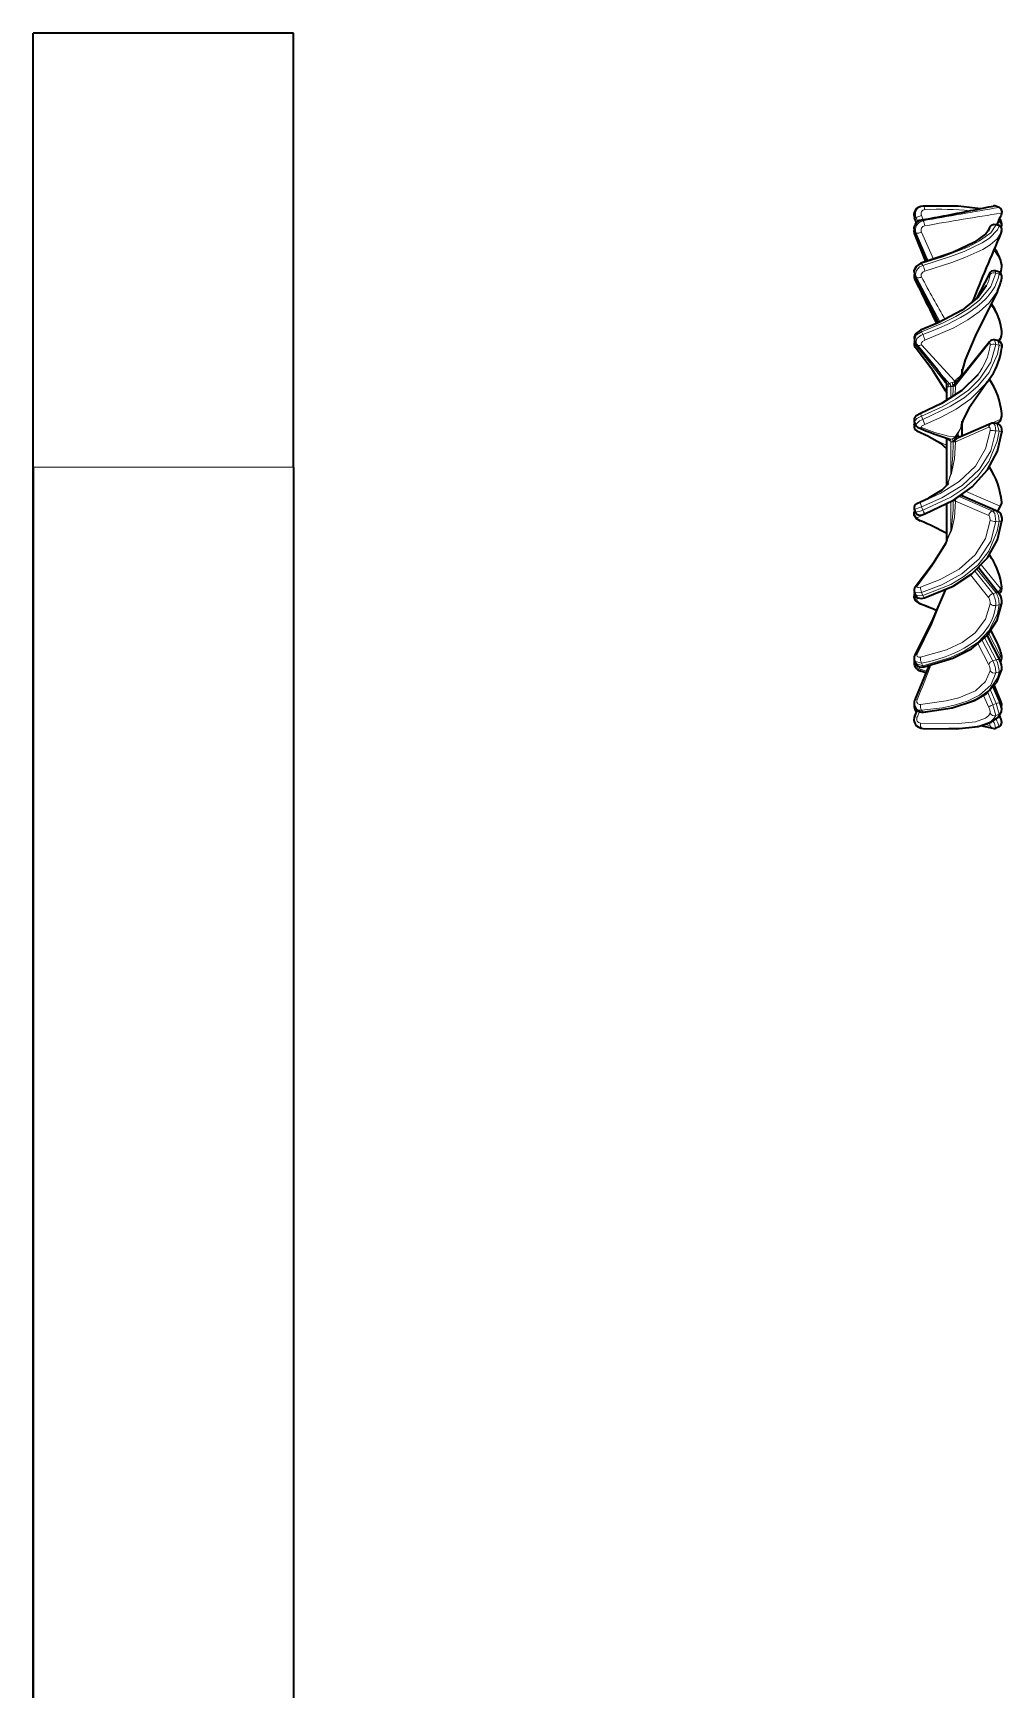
# Model space of a CAD drawing. Extents: x 145 to 857, y 42 to 790.
# Drawn here: x 466.17 to 477.33, y 345.75 to 364.84 of the extents above; entities that cross this region are included whole.
import ezdxf

# ---------------------------------------------------------------- set-up
doc = ezdxf.new("R2010")
doc.units = 0

msp = doc.modelspace()

# ---------------------------------------------------------------- linework, layer by layer
at = {"color": 7, "lineweight": 35, "ltscale": 0.075}
msp.add_line((469.168, 364.839), (466.168, 364.839), dxfattribs=at)
at = {"color": 7, "lineweight": 35, "ltscale": 0.125}
for p, q in [((466.168, 359.839), (466.168, 364.839)), ((466.168, 359.839), (466.168, 364.839)), ((469.168, 359.839), (469.168, 364.839))]:
    msp.add_line(p, q, dxfattribs=at)
at = {"color": 7, "lineweight": 35, "ltscale": 0.000395483}
msp.add_line((476.384, 362.839), (476.399, 362.845), dxfattribs=at)
at = {"color": 7, "lineweight": 35, "ltscale": 0.000674667}
for p, q in [((476.397, 362.844), (476.424, 362.849)), ((476.397, 356.834), (476.424, 356.829))]:
    msp.add_line(p, q, dxfattribs=at)
at = {"color": 7, "lineweight": 13, "ltscale": 0.001005}
msp.add_line((477.3, 362.831), (477.263, 362.846), dxfattribs=at)
at = {"color": 7, "lineweight": 35, "ltscale": 0.001005}
for p, q in [((477.3, 362.831), (477.263, 362.846)), ((477.3, 356.848), (477.263, 356.833))]:
    msp.add_line(p, q, dxfattribs=at)
at = {"color": 7, "lineweight": 13, "ltscale": 8.49368e-05}
msp.add_line((476.327, 362.71), (476.33, 362.711), dxfattribs=at)
at = {"color": 7, "lineweight": 35, "ltscale": 0.001439}
msp.add_line((476.348, 362.656), (476.327, 362.71), dxfattribs=at)
at = {"color": 7, "lineweight": 13, "ltscale": 0.000363993}
msp.add_line((476.33, 362.711), (476.344, 362.715), dxfattribs=at)
at = {"color": 7, "lineweight": 13, "ltscale": 0.001404}
msp.add_line((476.33, 362.711), (476.351, 362.659), dxfattribs=at)
at = {"color": 7, "lineweight": 13, "ltscale": 0.001633}
msp.add_line((476.344, 362.715), (476.405, 362.739), dxfattribs=at)
at = {"color": 7, "lineweight": 13, "ltscale": 0.001243}
msp.add_line((476.363, 362.669), (476.344, 362.715), dxfattribs=at)
at = {"color": 7, "lineweight": 13, "ltscale": 0.000119256}
msp.add_line((476.403, 362.686), (476.408, 362.685), dxfattribs=at)
at = {"color": 7, "lineweight": 13, "ltscale": 0.001315}
msp.add_line((476.425, 362.69), (476.405, 362.739), dxfattribs=at)
at = {"color": 7, "lineweight": 13, "ltscale": 0.000404853}
msp.add_line((476.408, 362.685), (476.422, 362.677), dxfattribs=at)
at = {"color": 7, "lineweight": 13, "ltscale": 0.00020166}
msp.add_line((477.263, 362.628), (477.262, 362.636), dxfattribs=at)
at = {"color": 7, "lineweight": 35, "ltscale": 0.000995477}
msp.add_line((477.3, 362.622), (477.262, 362.636), dxfattribs=at)
at = {"color": 7, "lineweight": 13, "ltscale": 0.000996051}
msp.add_line((477.3, 362.614), (477.263, 362.628), dxfattribs=at)
at = {"color": 7, "lineweight": 13, "ltscale": 0.002362}
msp.add_line((477.278, 362.631), (477.313, 362.718), dxfattribs=at)
at = {"color": 7, "lineweight": 35, "ltscale": 0.002361}
msp.add_line((477.278, 362.631), (477.313, 362.718), dxfattribs=at)
at = {"color": 7, "lineweight": 13, "ltscale": 0.000102032}
msp.add_line((476.328, 362.547), (476.33, 362.544), dxfattribs=at)
at = {"color": 7, "lineweight": 35, "ltscale": 0.009094}
msp.add_line((476.467, 362.211), (476.328, 362.547), dxfattribs=at)
at = {"color": 7, "lineweight": 35, "ltscale": 0.008484}
msp.add_line((476.457, 362.208), (476.328, 362.522), dxfattribs=at)
at = {"color": 7, "lineweight": 13, "ltscale": 0.000412939}
msp.add_line((476.33, 362.544), (476.344, 362.535), dxfattribs=at)
at = {"color": 7, "lineweight": 13, "ltscale": 0.009005}
msp.add_line((476.33, 362.544), (476.47, 362.212), dxfattribs=at)
at = {"color": 7, "lineweight": 13, "ltscale": 0.008694}
msp.add_line((476.33, 362.531), (476.465, 362.211), dxfattribs=at)
at = {"color": 7, "lineweight": 13, "ltscale": 0.008697}
msp.add_line((476.482, 362.216), (476.344, 362.535), dxfattribs=at)
at = {"color": 7, "lineweight": 13, "ltscale": 0.008554}
msp.add_line((476.544, 362.235), (476.405, 362.548), dxfattribs=at)
at = {"color": 7, "lineweight": 35, "ltscale": 0.000469339}
msp.add_line((477.183, 362.578), (477.176, 362.561), dxfattribs=at)
at = {"color": 7, "lineweight": 13, "ltscale": 0.000406726}
msp.add_line((477.183, 362.577), (477.177, 362.562), dxfattribs=at)
at = {"color": 7, "lineweight": 13, "ltscale": 0.000408825}
msp.add_line((477.198, 362.604), (477.193, 362.589), dxfattribs=at)
at = {"color": 7, "lineweight": 13, "ltscale": 0.000197217}
msp.add_line((477.3, 362.622), (477.3, 362.614), dxfattribs=at)
at = {"color": 7, "lineweight": 35, "ltscale": 0.000627399}
for p, q in [((477.33, 362.558), (477.322, 362.534)), ((477.33, 357.121), (477.322, 357.144))]:
    msp.add_line(p, q, dxfattribs=at)
at = {"color": 7, "lineweight": 13, "ltscale": 0.000613531}
msp.add_line((476.408, 362.184), (476.422, 362.163), dxfattribs=at)
at = {"color": 7, "lineweight": 35, "ltscale": 0.008068}
msp.add_line((477.185, 362.061), (477.036, 361.775), dxfattribs=at)
at = {"color": 7, "lineweight": 13, "ltscale": 0.00775}
msp.add_line((477.183, 362.054), (477.04, 361.779), dxfattribs=at)
at = {"color": 7, "lineweight": 13, "ltscale": 0.000195992}
msp.add_line((477.183, 362.054), (477.185, 362.061), dxfattribs=at)
at = {"color": 7, "lineweight": 13, "ltscale": 0.000706996}
msp.add_line((477.263, 362.074), (477.257, 362.102), dxfattribs=at)
at = {"color": 7, "lineweight": 35, "ltscale": 0.0009744}
msp.add_line((477.295, 362.091), (477.257, 362.102), dxfattribs=at)
at = {"color": 7, "lineweight": 13, "ltscale": 0.000975159}
msp.add_line((477.3, 362.063), (477.263, 362.074), dxfattribs=at)
at = {"color": 7, "lineweight": 13, "ltscale": 0.000625708}
msp.add_line((476.33, 362.051), (476.344, 362.03), dxfattribs=at)
at = {"color": 7, "lineweight": 13, "ltscale": 0.000349743}
msp.add_line((476.33, 362.027), (476.337, 362.039), dxfattribs=at)
at = {"color": 7, "lineweight": 13, "ltscale": 0.014787}
msp.add_line((476.33, 362.027), (476.6, 361.501), dxfattribs=at)
at = {"color": 7, "lineweight": 13, "ltscale": 0.014737}
msp.add_line((476.622, 361.51), (476.344, 362.03), dxfattribs=at)
at = {"color": 7, "lineweight": 35, "ltscale": 0.08}
msp.add_line((466.168, 358.239), (466.168, 361.439), dxfattribs=at)
msp.add_line((466.168, 358.239), (466.168, 361.439), dxfattribs=at)
msp.add_line((466.168, 358.239), (466.168, 361.439), dxfattribs=at)
msp.add_line((466.168, 358.239), (466.168, 361.439), dxfattribs=at)
at = {"color": 7, "lineweight": 35, "ltscale": 0.000307578}
msp.add_line((476.324, 361.281), (476.329, 361.292), dxfattribs=at)
at = {"color": 7, "lineweight": 35, "ltscale": 0.000822419}
msp.add_line((476.326, 361.298), (476.34, 361.268), dxfattribs=at)
at = {"color": 7, "lineweight": 13, "ltscale": 0.000822539}
msp.add_line((476.408, 361.399), (476.422, 361.369), dxfattribs=at)
at = {"color": 7, "lineweight": 13, "ltscale": 0.001454}
msp.add_line((477.263, 361.251), (477.248, 361.307), dxfattribs=at)
at = {"color": 7, "lineweight": 35, "ltscale": 0.000950871}
msp.add_line((477.286, 361.3), (477.248, 361.307), dxfattribs=at)
at = {"color": 7, "lineweight": 13, "ltscale": 0.001444}
msp.add_line((477.286, 361.3), (477.3, 361.244), dxfattribs=at)
at = {"color": 7, "lineweight": 13, "ltscale": 0.000830128}
msp.add_line((477.292, 361.298), (477.313, 361.324), dxfattribs=at)
at = {"color": 7, "lineweight": 35, "ltscale": 0.000198745}
msp.add_line((477.301, 361.294), (477.306, 361.3), dxfattribs=at)
at = {"color": 7, "lineweight": 13, "ltscale": 0.000436362}
msp.add_line((476.33, 361.259), (476.337, 361.275), dxfattribs=at)
at = {"color": 7, "lineweight": 13, "ltscale": 0.014864}
msp.add_line((476.33, 361.259), (476.698, 360.791), dxfattribs=at)
at = {"color": 7, "lineweight": 35, "ltscale": 0.000413501}
msp.add_line((476.349, 361.254), (476.34, 361.268), dxfattribs=at)
at = {"color": 7, "lineweight": 35, "ltscale": 0.009516}
msp.add_line((476.59, 360.961), (476.349, 361.254), dxfattribs=at)
at = {"color": 7, "lineweight": 13, "ltscale": 0.014235}
msp.add_line((476.791, 360.83), (476.405, 361.249), dxfattribs=at)
at = {"color": 7, "lineweight": 13, "ltscale": 0.015423}
msp.add_line((477.183, 361.263), (476.799, 360.78), dxfattribs=at)
at = {"color": 7, "lineweight": 35, "ltscale": 0.01531}
msp.add_line((477.19, 361.283), (476.808, 360.805), dxfattribs=at)
at = {"color": 7, "lineweight": 13, "ltscale": 0.000951736}
msp.add_line((477.3, 361.244), (477.263, 361.251), dxfattribs=at)
at = {"color": 7, "lineweight": 13, "ltscale": 0.000791498}
msp.add_line((476.876, 360.965), (476.874, 360.933), dxfattribs=at)
at = {"color": 7, "lineweight": 13, "ltscale": 0.00114}
msp.add_line((476.874, 360.888), (476.874, 360.933), dxfattribs=at)
at = {"color": 7, "lineweight": 35, "ltscale": 0.001898}
msp.add_line((476.877, 360.891), (476.877, 360.967), dxfattribs=at)
at = {"color": 7, "lineweight": 13, "ltscale": 0.002006}
msp.add_line((476.879, 360.892), (476.878, 360.972), dxfattribs=at)
at = {"color": 7, "lineweight": 13, "ltscale": 4.82586e-05}
msp.add_line((476.697, 360.794), (476.698, 360.792), dxfattribs=at)
at = {"color": 7, "lineweight": 35, "ltscale": 0.001057}
msp.add_line((476.697, 360.751), (476.697, 360.793), dxfattribs=at)
at = {"color": 7, "lineweight": 35, "ltscale": 0.003647}
msp.add_line((476.697, 360.605), (476.697, 360.751), dxfattribs=at)
at = {"color": 7, "lineweight": 13, "ltscale": 8.26584e-05}
msp.add_line((476.698, 360.792), (476.701, 360.792), dxfattribs=at)
at = {"color": 7, "lineweight": 13, "ltscale": 0.000217739}
msp.add_line((476.7, 360.77), (476.707, 360.765), dxfattribs=at)
at = {"color": 7, "lineweight": 13, "ltscale": 0.00408}
msp.add_line((476.7, 360.607), (476.7, 360.77), dxfattribs=at)
at = {"color": 7, "lineweight": 13, "ltscale": 0.000202012}
msp.add_line((476.707, 360.797), (476.701, 360.792), dxfattribs=at)
at = {"color": 7, "lineweight": 13, "ltscale": 0.000516212}
msp.add_line((476.728, 360.801), (476.707, 360.797), dxfattribs=at)
at = {"color": 7, "lineweight": 13, "ltscale": 0.000494823}
msp.add_line((476.74, 360.77), (476.721, 360.766), dxfattribs=at)
at = {"color": 7, "lineweight": 13, "ltscale": 6.37408e-05}
msp.add_line((476.729, 360.803), (476.728, 360.801), dxfattribs=at)
at = {"color": 7, "lineweight": 13, "ltscale": 0.000116772}
msp.add_line((476.745, 360.771), (476.74, 360.77), dxfattribs=at)
at = {"color": 7, "lineweight": 13, "ltscale": 0.003419}
msp.add_line((476.745, 360.634), (476.745, 360.771), dxfattribs=at)
at = {"color": 7, "lineweight": 13, "ltscale": 0.002486}
msp.add_line((476.771, 360.747), (476.768, 360.648), dxfattribs=at)
at = {"color": 7, "lineweight": 13, "ltscale": 0.000449413}
msp.add_line((476.772, 360.772), (476.771, 360.754), dxfattribs=at)
at = {"color": 7, "lineweight": 13, "ltscale": 0.000161759}
msp.add_line((476.771, 360.754), (476.771, 360.747), dxfattribs=at)
at = {"color": 7, "lineweight": 35, "ltscale": 0.000187668}
msp.add_line((476.777, 360.782), (476.772, 360.776), dxfattribs=at)
at = {"color": 7, "lineweight": 35, "ltscale": 9.53674e-05}
msp.add_line((476.772, 360.772), (476.772, 360.776), dxfattribs=at)
at = {"color": 7, "lineweight": 35, "ltscale": 0.000634548}
msp.add_line((476.777, 360.782), (476.793, 360.801), dxfattribs=at)
at = {"color": 7, "lineweight": 13, "ltscale": 0.000305147}
msp.add_line((476.791, 360.83), (476.782, 360.823), dxfattribs=at)
at = {"color": 7, "lineweight": 13, "ltscale": 0.000227821}
msp.add_line((476.797, 360.837), (476.791, 360.83), dxfattribs=at)
at = {"color": 7, "lineweight": 35, "ltscale": 0.000346025}
msp.add_line((476.793, 360.801), (476.802, 360.812), dxfattribs=at)
at = {"color": 7, "lineweight": 13, "ltscale": 0.002902}
msp.add_line((476.799, 360.78), (476.793, 360.665), dxfattribs=at)
at = {"color": 7, "lineweight": 13, "ltscale": 0.000173081}
msp.add_line((476.799, 360.78), (476.8, 360.787), dxfattribs=at)
at = {"color": 7, "lineweight": 35, "ltscale": 0.000200634}
msp.add_line((476.807, 360.818), (476.802, 360.812), dxfattribs=at)
at = {"color": 7, "lineweight": 13, "ltscale": 0.00025201}
msp.add_line((476.807, 360.819), (476.816, 360.814), dxfattribs=at)
at = {"color": 7, "lineweight": 13, "ltscale": 0.000458374}
msp.add_line((476.829, 360.852), (476.821, 360.836), dxfattribs=at)
at = {"color": 7, "lineweight": 13, "ltscale": 9.89471e-05}
msp.add_line((476.821, 360.836), (476.825, 360.834), dxfattribs=at)
at = {"color": 7, "lineweight": 13, "ltscale": 0.000126669}
msp.add_line((476.829, 360.831), (476.825, 360.834), dxfattribs=at)
at = {"color": 7, "lineweight": 13, "ltscale": 0.000378419}
msp.add_line((476.829, 360.852), (476.829, 360.867), dxfattribs=at)
at = {"color": 7, "lineweight": 13, "ltscale": 0.000527954}
msp.add_line((476.829, 360.831), (476.829, 360.852), dxfattribs=at)
at = {"color": 7, "lineweight": 35, "ltscale": 0.002025}
msp.add_line((477.165, 360.817), (477.211, 360.883), dxfattribs=at)
at = {"color": 7, "lineweight": 13, "ltscale": 0.000437092}
msp.add_line((476.689, 360.716), (476.697, 360.7), dxfattribs=at)
at = {"color": 7, "lineweight": 35, "ltscale": 0.000523322}
msp.add_line((476.689, 360.716), (476.697, 360.697), dxfattribs=at)
at = {"color": 7, "lineweight": 35, "ltscale": 0.000540622}
msp.add_line((476.323, 360.324), (476.331, 360.344), dxfattribs=at)
at = {"color": 7, "lineweight": 35, "ltscale": 0.000960829}
msp.add_line((476.324, 360.363), (476.337, 360.327), dxfattribs=at)
at = {"color": 7, "lineweight": 13, "ltscale": 0.000900414}
msp.add_line((476.394, 360.459), (476.408, 360.426), dxfattribs=at)
at = {"color": 7, "lineweight": 13, "ltscale": 0.000960016}
msp.add_line((476.408, 360.426), (476.422, 360.39), dxfattribs=at)
at = {"color": 7, "lineweight": 13, "ltscale": 0.001549}
msp.add_line((476.422, 360.39), (476.444, 360.332), dxfattribs=at)
at = {"color": 7, "lineweight": 35, "ltscale": 0.010312}
msp.add_line((477.209, 360.342), (476.831, 360.177), dxfattribs=at)
at = {"color": 7, "lineweight": 13, "ltscale": 0.004177}
msp.add_line((476.874, 360.196), (476.874, 360.363), dxfattribs=at)
at = {"color": 7, "lineweight": 35, "ltscale": 0.004278}
msp.add_line((476.877, 360.197), (476.877, 360.368), dxfattribs=at)
at = {"color": 7, "lineweight": 13, "ltscale": 0.011848}
msp.add_line((476.879, 360.199), (477.313, 360.39), dxfattribs=at)
at = {"color": 7, "lineweight": 13, "ltscale": 0.004324}
msp.add_line((476.879, 360.199), (476.879, 360.372), dxfattribs=at)
at = {"color": 7, "lineweight": 35, "ltscale": 0.000923752}
msp.add_line((477.273, 360.344), (477.237, 360.346), dxfattribs=at)
at = {"color": 7, "lineweight": 13, "ltscale": 0.002317}
msp.add_line((477.274, 360.344), (477.3, 360.255), dxfattribs=at)
at = {"color": 7, "lineweight": 35, "ltscale": 0.000162993}
msp.add_line((477.281, 360.343), (477.286, 360.346), dxfattribs=at)
at = {"color": 7, "lineweight": 13, "ltscale": 0.000133067}
msp.add_line((477.332, 360.457), (477.328, 360.453), dxfattribs=at)
at = {"color": 7, "lineweight": 13, "ltscale": 0.0002138}
msp.add_line((476.323, 360.324), (476.33, 360.319), dxfattribs=at)
at = {"color": 7, "lineweight": 13, "ltscale": 0.000345931}
msp.add_line((476.33, 360.319), (476.335, 360.332), dxfattribs=at)
at = {"color": 7, "lineweight": 13, "ltscale": 0.000421961}
msp.add_line((476.33, 360.319), (476.346, 360.312), dxfattribs=at)
at = {"color": 7, "lineweight": 35, "ltscale": 0.003699}
for p, q in [((476.353, 360.259), (476.487, 360.196)), ((476.353, 359.419), (476.487, 359.483))]:
    msp.add_line(p, q, dxfattribs=at)
at = {"color": 7, "lineweight": 35, "ltscale": 0.000432587}
msp.add_line((476.697, 360.156), (476.697, 360.173), dxfattribs=at)
at = {"color": 7, "lineweight": 35, "ltscale": 0.013217}
msp.add_line((476.697, 359.627), (476.697, 360.156), dxfattribs=at)
at = {"color": 7, "lineweight": 13, "ltscale": 0.000342978}
msp.add_line((476.7, 360.172), (476.707, 360.161), dxfattribs=at)
at = {"color": 7, "lineweight": 13, "ltscale": 0.013543}
msp.add_line((476.7, 359.631), (476.7, 360.172), dxfattribs=at)
at = {"color": 7, "lineweight": 13, "ltscale": 0.000566161}
msp.add_line((476.74, 360.138), (476.721, 360.15), dxfattribs=at)
at = {"color": 7, "lineweight": 13, "ltscale": 0.000842258}
msp.add_line((476.772, 360.134), (476.762, 360.166), dxfattribs=at)
at = {"color": 7, "lineweight": 35, "ltscale": 0.000664507}
msp.add_line((476.777, 360.141), (476.793, 360.162), dxfattribs=at)
at = {"color": 7, "lineweight": 13, "ltscale": 0.00034535}
msp.add_line((476.791, 360.187), (476.782, 360.177), dxfattribs=at)
at = {"color": 7, "lineweight": 13, "ltscale": 0.000488281}
msp.add_line((476.793, 360.162), (476.782, 360.177), dxfattribs=at)
at = {"color": 7, "lineweight": 13, "ltscale": 0.000257942}
msp.add_line((476.797, 360.196), (476.791, 360.187), dxfattribs=at)
at = {"color": 7, "lineweight": 13, "ltscale": 0.000428745}
msp.add_line((476.802, 360.174), (476.791, 360.187), dxfattribs=at)
at = {"color": 7, "lineweight": 35, "ltscale": 0.000378268}
msp.add_line((476.793, 360.162), (476.802, 360.174), dxfattribs=at)
at = {"color": 7, "lineweight": 13, "ltscale": 0.001405}
msp.add_line((476.829, 360.242), (476.797, 360.196), dxfattribs=at)
at = {"color": 7, "lineweight": 13, "ltscale": 0.01049}
msp.add_line((477.183, 360.301), (476.799, 360.132), dxfattribs=at)
at = {"color": 7, "lineweight": 35, "ltscale": 0.00022967}
msp.add_line((476.807, 360.182), (476.802, 360.174), dxfattribs=at)
at = {"color": 7, "lineweight": 35, "ltscale": 0.000663224}
msp.add_line((476.807, 360.183), (476.821, 360.205), dxfattribs=at)
at = {"color": 7, "lineweight": 13, "ltscale": 0.000449459}
msp.add_line((476.807, 360.183), (476.82, 360.17), dxfattribs=at)
at = {"color": 7, "lineweight": 13, "ltscale": 0.000430747}
msp.add_line((476.82, 360.17), (476.835, 360.178), dxfattribs=at)
at = {"color": 7, "lineweight": 13, "ltscale": 0.000610156}
msp.add_line((476.829, 360.228), (476.821, 360.205), dxfattribs=at)
at = {"color": 7, "lineweight": 13, "ltscale": 9.30817e-05}
msp.add_line((476.821, 360.205), (476.825, 360.205), dxfattribs=at)
at = {"color": 7, "lineweight": 13, "ltscale": 0.000103067}
msp.add_line((476.829, 360.204), (476.825, 360.205), dxfattribs=at)
at = {"color": 7, "lineweight": 13, "ltscale": 0.000342561}
msp.add_line((476.829, 360.228), (476.829, 360.242), dxfattribs=at)
at = {"color": 7, "lineweight": 13, "ltscale": 0.000605011}
msp.add_line((476.829, 360.204), (476.829, 360.228), dxfattribs=at)
at = {"color": 7, "lineweight": 13, "ltscale": 0.000432369}
for p, q in [((476.829, 360.204), (476.845, 360.198)), ((476.856, 359.501), (476.873, 359.507))]:
    msp.add_line(p, q, dxfattribs=at)
at = {"color": 7, "lineweight": 13, "ltscale": 0.000407916}
msp.add_line((476.845, 360.198), (476.859, 360.189), dxfattribs=at)
at = {"color": 7, "lineweight": 13, "ltscale": 0.000347523}
msp.add_line((476.845, 360.198), (476.849, 360.185), dxfattribs=at)
at = {"color": 7, "lineweight": 13, "ltscale": 7.3401e-05}
msp.add_line((476.877, 360.197), (476.879, 360.199), dxfattribs=at)
at = {"color": 7, "lineweight": 13, "ltscale": 0.00093748}
msp.add_line((477.3, 360.255), (477.263, 360.257), dxfattribs=at)
at = {"color": 7, "lineweight": 13, "ltscale": 0.000137757}
msp.add_line((476.745, 360.135), (476.74, 360.138), dxfattribs=at)
at = {"color": 7, "lineweight": 13, "ltscale": 0.009286}
msp.add_line((476.745, 359.764), (476.745, 360.135), dxfattribs=at)
at = {"color": 7, "lineweight": 13, "ltscale": 0.000505103}
msp.add_line((476.772, 360.13), (476.771, 360.11), dxfattribs=at)
at = {"color": 7, "lineweight": 13, "ltscale": 0.000180831}
msp.add_line((476.771, 360.11), (476.771, 360.102), dxfattribs=at)
at = {"color": 7, "lineweight": 35, "ltscale": 0.000199747}
msp.add_line((476.777, 360.141), (476.772, 360.135), dxfattribs=at)
at = {"color": 7, "lineweight": 35, "ltscale": 0.000107574}
for p, q in [((476.772, 360.13), (476.772, 360.134)), ((476.772, 359.453), (476.772, 359.457))]:
    msp.add_line(p, q, dxfattribs=at)
at = {"color": 7, "lineweight": 13, "ltscale": 0.000683704}
msp.add_line((476.772, 360.13), (476.799, 360.132), dxfattribs=at)
at = {"color": 7, "lineweight": 13, "ltscale": 0.000574583}
msp.add_line((476.777, 360.141), (476.8, 360.14), dxfattribs=at)
at = {"color": 7, "lineweight": 13, "ltscale": 0.000192014}
msp.add_line((476.799, 360.132), (476.8, 360.14), dxfattribs=at)
at = {"color": 7, "lineweight": 35}
for p, q in [((466.168, 294.079), (466.168, 359.839)), ((466.168, 359.839), (466.168, 294.079)), ((469.168, 359.839), (469.168, 294.079))]:
    msp.add_line(p, q, dxfattribs=at)
at = {"color": 7, "lineweight": 13, "ltscale": 0.075}
msp.add_line((469.168, 359.839), (466.168, 359.839), dxfattribs=at)
at = {"color": 7, "lineweight": 13, "ltscale": 0.000191407}
msp.add_line((476.745, 359.764), (476.747, 359.756), dxfattribs=at)
at = {"color": 7, "lineweight": 13, "ltscale": 0.003695}
msp.add_line((476.356, 359.421), (476.49, 359.484), dxfattribs=at)
at = {"color": 7, "lineweight": 13, "ltscale": 0.000999216}
msp.add_line((476.408, 359.382), (476.422, 359.345), dxfattribs=at)
at = {"color": 7, "lineweight": 35, "ltscale": 0.010884}
msp.add_line((476.697, 358.981), (476.697, 359.416), dxfattribs=at)
at = {"color": 7, "lineweight": 13, "ltscale": 0.010281}
msp.add_line((476.7, 359.006), (476.7, 359.418), dxfattribs=at)
at = {"color": 7, "lineweight": 13, "ltscale": 0.008352}
msp.add_line((476.745, 359.108), (476.745, 359.442), dxfattribs=at)
at = {"color": 7, "lineweight": 13, "ltscale": 0.000231685}
msp.add_line((476.772, 359.457), (476.764, 359.453), dxfattribs=at)
at = {"color": 7, "lineweight": 13, "ltscale": 0.000499763}
msp.add_line((476.772, 359.453), (476.771, 359.433), dxfattribs=at)
at = {"color": 7, "lineweight": 13, "ltscale": 0.000178543}
msp.add_line((476.771, 359.433), (476.771, 359.426), dxfattribs=at)
at = {"color": 7, "lineweight": 35, "ltscale": 0.000196077}
msp.add_line((476.777, 359.464), (476.772, 359.458), dxfattribs=at)
at = {"color": 7, "lineweight": 13, "ltscale": 0.000605574}
msp.add_line((476.777, 359.464), (476.8, 359.456), dxfattribs=at)
at = {"color": 7, "lineweight": 13, "ltscale": 0.000188225}
msp.add_line((476.799, 359.449), (476.8, 359.456), dxfattribs=at)
at = {"color": 7, "lineweight": 13, "ltscale": 0.010457}
msp.add_line((477.183, 359.283), (476.799, 359.449), dxfattribs=at)
at = {"color": 7, "lineweight": 13, "ltscale": 0.000268191}
msp.add_line((476.846, 359.504), (476.856, 359.501), dxfattribs=at)
at = {"color": 7, "lineweight": 13, "ltscale": 0.000207301}
msp.add_line((476.856, 359.501), (476.848, 359.499), dxfattribs=at)
at = {"color": 7, "lineweight": 13, "ltscale": 0.010385}
msp.add_line((477.229, 359.334), (476.848, 359.499), dxfattribs=at)
at = {"color": 7, "lineweight": 13, "ltscale": 0.010741}
msp.add_line((476.873, 359.507), (477.267, 359.336), dxfattribs=at)
at = {"color": 7, "lineweight": 13, "ltscale": 0.000274764}
msp.add_line((476.876, 359.521), (476.884, 359.528), dxfattribs=at)
at = {"color": 7, "lineweight": 35, "ltscale": 5.56946e-05}
msp.add_line((476.877, 359.52), (476.877, 359.523), dxfattribs=at)
at = {"color": 7, "lineweight": 13, "ltscale": 4.65643e-05}
msp.add_line((476.877, 359.52), (476.877, 359.522), dxfattribs=at)
at = {"color": 7, "lineweight": 35, "ltscale": 0.000292925}
msp.add_line((476.877, 359.52), (476.881, 359.509), dxfattribs=at)
at = {"color": 7, "lineweight": 13, "ltscale": 0.00037386}
msp.add_line((476.878, 359.514), (476.884, 359.528), dxfattribs=at)
at = {"color": 7, "lineweight": 35, "ltscale": 0.011066}
msp.add_line((476.881, 359.509), (477.286, 359.333), dxfattribs=at)
at = {"color": 7, "lineweight": 13, "ltscale": 0.010626}
msp.add_line((476.923, 359.559), (477.313, 359.391), dxfattribs=at)
at = {"color": 7, "lineweight": 13, "ltscale": 0.000104956}
msp.add_line((477.332, 359.434), (477.328, 359.437), dxfattribs=at)
at = {"color": 7, "lineweight": 35, "ltscale": 0.00099944}
msp.add_line((476.323, 359.355), (476.337, 359.317), dxfattribs=at)
at = {"color": 7, "lineweight": 35, "ltscale": 0.000477648}
msp.add_line((476.324, 359.316), (476.33, 359.334), dxfattribs=at)
at = {"color": 7, "lineweight": 13, "ltscale": 0.000228537}
msp.add_line((476.324, 359.316), (476.33, 359.322), dxfattribs=at)
at = {"color": 7, "lineweight": 13, "ltscale": 0.000111705}
msp.add_line((476.33, 359.322), (476.335, 359.324), dxfattribs=at)
at = {"color": 7, "lineweight": 13, "ltscale": 0.00538}
msp.add_line((476.356, 359.257), (476.552, 359.346), dxfattribs=at)
at = {"color": 7, "lineweight": 13, "ltscale": 5.12591e-05}
msp.add_line((476.394, 359.221), (476.394, 359.219), dxfattribs=at)
at = {"color": 7, "lineweight": 13, "ltscale": 0.000932938}
msp.add_line((477.267, 359.336), (477.229, 359.334), dxfattribs=at)
at = {"color": 7, "lineweight": 13, "ltscale": 0.000939231}
msp.add_line((477.3, 359.216), (477.263, 359.213), dxfattribs=at)
at = {"color": 7, "lineweight": 13, "ltscale": 0.00035131}
msp.add_line((476.7, 359.006), (476.698, 358.993), dxfattribs=at)
at = {"color": 7, "lineweight": 13, "ltscale": 0.000247592}
msp.add_line((476.745, 359.108), (476.747, 359.098), dxfattribs=at)
at = {"color": 7, "lineweight": 35, "ltscale": 0.000834494}
msp.add_line((476.689, 358.962), (476.702, 358.993), dxfattribs=at)
at = {"color": 7, "lineweight": 13, "ltscale": 0.000285926}
msp.add_line((476.698, 358.993), (476.697, 358.981), dxfattribs=at)
at = {"color": 7, "lineweight": 35, "ltscale": 0.000945436}
msp.add_line((477.19, 358.827), (477.211, 358.795), dxfattribs=at)
at = {"color": 7, "lineweight": 13, "ltscale": 0.008201}
msp.add_line((477.229, 358.383), (477.025, 358.639), dxfattribs=at)
at = {"color": 7, "lineweight": 13, "ltscale": 0.008695}
msp.add_line((477.049, 358.662), (477.267, 358.39), dxfattribs=at)
at = {"color": 7, "lineweight": 35, "ltscale": 0.009609}
msp.add_line((477.066, 358.678), (477.306, 358.378), dxfattribs=at)
at = {"color": 7, "lineweight": 13, "ltscale": 0.00856}
msp.add_line((477.099, 358.712), (477.313, 358.445), dxfattribs=at)
at = {"color": 7, "lineweight": 13, "ltscale": 0.00846}
msp.add_line((477.183, 358.332), (476.971, 358.597), dxfattribs=at)
at = {"color": 7, "lineweight": 13, "ltscale": 0.000198975}
msp.add_line((477.332, 358.461), (477.328, 358.469), dxfattribs=at)
at = {"color": 7, "lineweight": 13, "ltscale": 0.0021}
msp.add_line((476.408, 358.394), (476.324, 358.398), dxfattribs=at)
at = {"color": 7, "lineweight": 35, "ltscale": 0.000932371}
msp.add_line((476.324, 358.398), (476.338, 358.363), dxfattribs=at)
at = {"color": 7, "lineweight": 13, "ltscale": 0.000204126}
msp.add_line((476.326, 358.38), (476.33, 358.387), dxfattribs=at)
at = {"color": 7, "lineweight": 13, "ltscale": 0.002108}
for p, q in [((476.338, 358.363), (476.422, 358.359)), ((476.408, 357.58), (476.327, 357.604))]:
    msp.add_line(p, q, dxfattribs=at)
at = {"color": 7, "lineweight": 13, "ltscale": 0.000271475}
msp.add_line((476.356, 358.326), (476.363, 358.334), dxfattribs=at)
at = {"color": 7, "lineweight": 13, "ltscale": 0.000248424}
msp.add_line((476.394, 358.272), (476.395, 358.262), dxfattribs=at)
at = {"color": 7, "lineweight": 13, "ltscale": 0.000933072}
msp.add_line((476.408, 358.394), (476.422, 358.359), dxfattribs=at)
at = {"color": 7, "lineweight": 13, "ltscale": 0.000948479}
msp.add_line((477.267, 358.39), (477.229, 358.383), dxfattribs=at)
at = {"color": 7, "lineweight": 13, "ltscale": 0.000956129}
msp.add_line((477.3, 358.252), (477.263, 358.244), dxfattribs=at)
at = {"color": 7, "lineweight": 13, "ltscale": 0.007057}
msp.add_line((477.136, 357.87), (477.267, 357.62), dxfattribs=at)
at = {"color": 7, "lineweight": 35, "ltscale": 0.008072}
msp.add_line((477.162, 357.897), (477.311, 357.611), dxfattribs=at)
at = {"color": 7, "lineweight": 13, "ltscale": 0.007117}
msp.add_line((477.181, 357.92), (477.313, 357.667), dxfattribs=at)
at = {"color": 7, "lineweight": 35, "ltscale": 0.004014}
msp.add_line((477.281, 357.811), (477.208, 357.954), dxfattribs=at)
at = {"color": 7, "lineweight": 13, "ltscale": 0.00671}
msp.add_line((477.183, 357.563), (477.059, 357.801), dxfattribs=at)
at = {"color": 7, "lineweight": 13, "ltscale": 0.006597}
msp.add_line((477.229, 357.608), (477.107, 357.842), dxfattribs=at)
at = {"color": 7, "lineweight": 13, "ltscale": 0.000244641}
msp.add_line((477.331, 357.657), (477.328, 357.666), dxfattribs=at)
at = {"color": 7, "lineweight": 35, "ltscale": 0.000772135}
msp.add_line((476.327, 357.604), (476.341, 357.577), dxfattribs=at)
at = {"color": 7, "lineweight": 35, "ltscale": 0.010644}
msp.add_line((476.49, 357.55), (476.328, 357.157), dxfattribs=at)
at = {"color": 7, "lineweight": 13, "ltscale": 0.00214}
msp.add_line((476.34, 357.578), (476.422, 357.552), dxfattribs=at)
at = {"color": 7, "lineweight": 13, "ltscale": 0.001851}
msp.add_line((476.465, 357.489), (476.394, 357.511), dxfattribs=at)
at = {"color": 7, "lineweight": 35, "ltscale": 0.001541}
msp.add_line((476.457, 357.47), (476.398, 357.488), dxfattribs=at)
at = {"color": 7, "lineweight": 13, "ltscale": 0.000773163}
msp.add_line((476.408, 357.58), (476.422, 357.552), dxfattribs=at)
at = {"color": 7, "lineweight": 13, "ltscale": 0.000971989}
msp.add_line((477.267, 357.62), (477.229, 357.608), dxfattribs=at)
at = {"color": 7, "lineweight": 13, "ltscale": 0.000979767}
msp.add_line((477.3, 357.48), (477.263, 357.468), dxfattribs=at)
at = {"color": 7, "lineweight": 35, "ltscale": 0.005026}
msp.add_line((477.234, 357.304), (477.313, 357.119), dxfattribs=at)
at = {"color": 7, "lineweight": 13, "ltscale": 0.004443}
msp.add_line((477.243, 357.315), (477.313, 357.152), dxfattribs=at)
at = {"color": 7, "lineweight": 35, "ltscale": 0.004772}
msp.add_line((477.322, 357.144), (477.247, 357.32), dxfattribs=at)
at = {"color": 7, "lineweight": 13, "ltscale": 0.003803}
for p, q in [((477.183, 357.069), (477.123, 357.209)), ((477.229, 357.103), (477.17, 357.243))]:
    msp.add_line(p, q, dxfattribs=at)
at = {"color": 7, "lineweight": 13, "ltscale": 0.004174}
msp.add_line((477.201, 357.27), (477.267, 357.116), dxfattribs=at)
at = {"color": 7, "lineweight": 13, "ltscale": 0.00099235}
msp.add_line((477.267, 357.116), (477.229, 357.103), dxfattribs=at)
at = {"color": 7, "lineweight": 13, "ltscale": 0.003227}
msp.add_line((477.263, 356.978), (477.229, 357.103), dxfattribs=at)
at = {"color": 7, "lineweight": 13, "ltscale": 0.003224}
msp.add_line((477.267, 357.116), (477.3, 356.992), dxfattribs=at)
at = {"color": 7, "lineweight": 13, "ltscale": 0.000491296}
msp.add_line((477.322, 357.144), (477.328, 357.126), dxfattribs=at)
at = {"color": 7, "lineweight": 35, "ltscale": 0.002003}
msp.add_line((476.357, 357.043), (476.327, 356.969), dxfattribs=at)
at = {"color": 7, "lineweight": 13, "ltscale": 0.000780771}
msp.add_line((476.356, 356.957), (476.327, 356.969), dxfattribs=at)
at = {"color": 7, "lineweight": 35, "ltscale": 0.00055227}
msp.add_line((476.339, 357.066), (476.352, 357.048), dxfattribs=at)
at = {"color": 7, "lineweight": 13, "ltscale": 0.001807}
msp.add_line((476.356, 356.957), (476.382, 357.024), dxfattribs=at)
at = {"color": 7, "lineweight": 13, "ltscale": 0.000554898}
msp.add_line((476.408, 357.038), (476.422, 357.021), dxfattribs=at)
at = {"color": 7, "lineweight": 13, "ltscale": 0.000998949}
msp.add_line((477.3, 356.992), (477.263, 356.978), dxfattribs=at)
at = {"color": 7, "lineweight": 13, "ltscale": 0.00085968}
msp.add_line((477.281, 356.947), (477.313, 356.96), dxfattribs=at)
at = {"color": 7, "lineweight": 35, "ltscale": 0.000423181}
msp.add_line((477.307, 356.976), (477.313, 356.96), dxfattribs=at)
at = {"color": 7, "lineweight": 13, "ltscale": 0.000618853}
msp.add_line((476.408, 356.834), (476.384, 356.839), dxfattribs=at)
at = {"color": 7, "lineweight": 35, "ltscale": 0.000395231}
msp.add_line((476.384, 356.839), (476.399, 356.834), dxfattribs=at)
at = {"color": 7, "lineweight": 13, "ltscale": 0.000626487}
msp.add_line((476.397, 356.834), (476.422, 356.829), dxfattribs=at)
at = {"color": 7, "lineweight": 13, "ltscale": 0.000369635}
msp.add_line((476.408, 356.834), (476.422, 356.829), dxfattribs=at)
at = {"color": 7, "lineweight": 35, "ltscale": 0.00365}
msp.add_line((477.234, 356.83), (477.091, 356.86), dxfattribs=at)
at = {"color": 7, "lineweight": 13, "ltscale": 0.001428}
msp.add_line((477.198, 356.861), (477.143, 356.874), dxfattribs=at)
at = {"color": 7, "lineweight": 35}
for points in [[(476.424, 362.849), (476.829, 362.851), (477.091, 362.818)], [(477.3, 362.831), (477.321, 362.815), (477.332, 362.78), (477.323, 362.743), (477.313, 362.718)], [(477.183, 362.578), (477.202, 362.615), (477.213, 362.628), (477.239, 362.639), (477.262, 362.636)], [(477.193, 362.589), (477.148, 362.527), (477.016, 362.431), (476.766, 362.314), (476.398, 362.19)], [(476.398, 362.19), (476.341, 362.152), (476.32, 362.1), (476.329, 362.053)], [(477.156, 361.932), (477.062, 361.802), (476.875, 361.648), (476.599, 361.5), (476.395, 361.417)], [(477.281, 361.868), (477.025, 361.35), (476.911, 361.076), (476.87, 360.938)], [(476.395, 361.417), (476.338, 361.375), (476.321, 361.336), (476.326, 361.298)], [(477.286, 361.3), (477.319, 361.279), (477.332, 361.244), (477.332, 361.217)], [(476.689, 360.716), (476.536, 360.954), (476.334, 361.221)], [(477.054, 360.902), (476.872, 360.722), (476.637, 360.572), (476.394, 360.459)], [(477.165, 360.817), (476.955, 360.521), (476.885, 360.387), (476.863, 360.321)], [(476.394, 360.459), (476.345, 360.431), (476.322, 360.395), (476.324, 360.363)], [(477.274, 360.344), (477.304, 360.332), (477.326, 360.302), (477.332, 360.244)], [(477.285, 360.345), (477.316, 360.372), (477.332, 360.427), (477.332, 360.457)], [(476.444, 359.302), (476.775, 359.46), (476.989, 359.613), (477.167, 359.807), (477.281, 360.022), (477.332, 360.244)], [(476.49, 360.194), (476.622, 360.118), (476.697, 360.051)], [(476.49, 359.484), (476.646, 359.578), (476.707, 359.641), (476.716, 359.66)], [(477.28, 359.336), (477.296, 359.342), (477.332, 359.424), (477.332, 359.434)], [(476.394, 359.219), (476.345, 359.248), (476.322, 359.283), (476.324, 359.316)], [(476.337, 359.317), (476.352, 359.296), (476.379, 359.285), (476.414, 359.291), (476.444, 359.302)], [(476.442, 358.332), (476.773, 358.469), (476.988, 358.609), (477.167, 358.793), (477.281, 359.002), (477.332, 359.221)], [(477.285, 359.333), (477.316, 359.306), (477.332, 359.251), (477.332, 359.221)], [(476.689, 358.962), (476.536, 358.725), (476.334, 358.458)], [(476.395, 358.262), (476.338, 358.303), (476.321, 358.343), (476.326, 358.38)], [(476.68, 358.424), (476.538, 358.092), (476.329, 357.673)], [(476.338, 358.363), (476.366, 358.332), (476.406, 358.325), (476.441, 358.332)], [(476.437, 357.538), (476.768, 357.638), (476.984, 357.748), (477.164, 357.899), (477.28, 358.078), (477.332, 358.272)], [(476.431, 357.016), (476.76, 357.066), (477.018, 357.151), (477.157, 357.233), (477.276, 357.361), (477.331, 357.509)], [(477.33, 357.021), (477.331, 357.06), (477.312, 357.119)], [(476.424, 356.829), (476.805, 356.826), (477.058, 356.853), (477.21, 356.9), (477.294, 356.96), (477.33, 357.021)], [(477.3, 356.848), (477.321, 356.863), (477.332, 356.899), (477.323, 356.935), (477.313, 356.96)]]:
    msp.add_lwpolyline(points, dxfattribs=at)
at = {"color": 7, "lineweight": 13}
for points in [[(477.263, 362.628), (477.205, 362.54), (477.077, 362.445), (476.948, 362.377), (476.653, 362.261), (476.408, 362.184)], [(476.422, 362.163), (476.741, 362.265), (476.899, 362.325), (477.105, 362.424), (477.189, 362.479), (477.283, 362.575), (477.3, 362.614)], [(476.444, 362.097), (476.755, 362.195), (476.908, 362.253), (477.113, 362.348), (477.198, 362.401), (477.277, 362.468), (477.322, 362.534)], [(477.198, 362.604), (477.199, 362.607), (477.199, 362.608), (477.198, 362.607), (477.195, 362.602), (477.183, 362.577)], [(476.408, 362.184), (476.357, 362.154), (476.328, 362.109), (476.326, 362.063), (476.33, 362.051)], [(476.344, 362.03), (476.337, 362.059), (476.349, 362.106), (476.385, 362.146), (476.422, 362.163)], [(476.405, 362.031), (476.401, 362.045), (476.404, 362.061), (476.426, 362.089), (476.444, 362.097)], [(477.263, 362.074), (477.205, 361.919), (477.076, 361.764), (476.947, 361.663), (476.802, 361.574), (476.649, 361.497), (476.408, 361.399)], [(477.198, 362.057), (477.199, 362.067), (477.198, 362.069), (477.197, 362.07), (477.196, 362.07), (477.194, 362.069), (477.19, 362.065), (477.183, 362.054)], [(476.444, 361.303), (476.779, 361.445), (476.94, 361.535), (477.073, 361.628), (477.186, 361.733), (477.281, 361.868)], [(476.408, 361.399), (476.347, 361.361), (476.326, 361.298)], [(476.34, 361.268), (476.352, 361.321), (476.403, 361.361), (476.422, 361.369)], [(476.405, 361.249), (476.402, 361.256), (476.402, 361.264), (476.405, 361.272), (476.418, 361.288), (476.444, 361.303)], [(477.263, 361.251), (477.204, 361.047), (477.075, 360.851), (476.947, 360.728), (476.8, 360.622), (476.645, 360.533), (476.408, 360.426)], [(476.422, 360.39), (476.742, 360.542), (476.897, 360.639), (477.057, 360.773), (477.185, 360.929), (477.281, 361.142), (477.3, 361.244)], [(477.198, 361.243), (477.198, 361.262), (477.195, 361.267), (477.193, 361.269), (477.19, 361.269), (477.186, 361.266), (477.183, 361.263)], [(476.829, 360.867), (476.838, 360.871), (476.85, 360.883), (476.859, 360.899), (476.87, 360.938)], [(476.829, 360.852), (476.84, 360.857), (476.853, 360.872), (476.862, 360.89), (476.874, 360.933)], [(476.444, 360.332), (476.626, 360.412), (476.806, 360.509), (476.976, 360.628), (477.165, 360.817)], [(476.408, 360.426), (476.354, 360.399), (476.324, 360.363)], [(476.337, 360.327), (476.384, 360.373), (476.422, 360.39)], [(476.829, 360.228), (476.853, 360.272), (476.874, 360.363)], [(477.263, 360.257), (477.257, 360.321), (477.237, 360.346)], [(477.313, 360.39), (477.317, 360.393), (477.323, 360.405), (477.328, 360.453)], [(477.198, 360.259), (477.145, 360.05), (477.028, 359.851), (476.842, 359.673), (476.622, 359.535), (476.394, 359.433)], [(476.405, 360.297), (476.402, 360.299), (476.401, 360.302), (476.402, 360.305), (476.406, 360.31), (476.421, 360.321), (476.444, 360.332)], [(476.791, 360.187), (476.716, 360.195), (476.559, 360.24), (476.405, 360.297)], [(477.263, 360.257), (477.204, 360.029), (477.074, 359.815), (476.874, 359.628), (476.642, 359.485), (476.408, 359.382)], [(476.422, 359.345), (476.743, 359.495), (476.896, 359.595), (477.057, 359.736), (477.184, 359.904), (477.28, 360.138), (477.3, 360.255)], [(476.49, 360.194), (476.666, 360.103), (476.697, 360.091)], [(477.198, 360.259), (477.197, 360.287), (477.193, 360.297), (477.189, 360.301), (477.187, 360.302), (477.183, 360.301)], [(476.799, 360.132), (476.786, 359.936), (476.757, 359.789), (476.747, 359.756)], [(476.394, 359.433), (476.358, 359.42), (476.354, 359.419), (476.353, 359.419), (476.356, 359.421)], [(476.799, 359.449), (476.786, 359.258), (476.757, 359.123), (476.747, 359.098)], [(477.313, 359.391), (477.317, 359.39), (477.319, 359.391), (477.324, 359.396), (477.327, 359.404), (477.328, 359.437)], [(476.394, 359.221), (476.364, 359.238), (476.355, 359.246), (476.353, 359.251), (476.353, 359.253), (476.355, 359.256), (476.356, 359.257)], [(477.198, 359.225), (477.145, 359.019), (477.027, 358.831), (476.841, 358.666), (476.621, 358.544), (476.394, 358.458)], [(477.263, 359.213), (477.204, 358.988), (477.073, 358.783), (476.873, 358.609), (476.641, 358.482), (476.408, 358.394)], [(476.422, 358.359), (476.743, 358.489), (476.896, 358.58), (477.057, 358.712), (477.184, 358.872), (477.28, 359.101), (477.3, 359.216)], [(477.198, 359.225), (477.196, 359.26), (477.191, 359.274), (477.186, 359.281), (477.183, 359.283)], [(477.263, 359.213), (477.25, 359.305), (477.229, 359.334)], [(477.267, 359.336), (477.295, 359.283), (477.3, 359.216)], [(476.356, 358.47), (476.529, 358.704), (476.689, 358.962)], [(476.394, 358.458), (476.372, 358.453), (476.363, 358.453), (476.356, 358.456), (476.354, 358.457), (476.353, 358.461), (476.353, 358.464), (476.356, 358.47)], [(477.313, 358.445), (477.318, 358.44), (477.32, 358.439), (477.324, 358.44), (477.326, 358.442), (477.329, 358.453), (477.328, 358.469)], [(476.394, 358.272), (476.373, 358.283), (476.358, 358.298), (476.353, 358.314), (476.356, 358.326)], [(476.356, 357.685), (476.524, 358.031), (476.682, 358.425)], [(477.198, 358.265), (477.145, 358.088), (477.027, 357.932), (476.874, 357.82), (476.696, 357.736), (476.394, 357.649)], [(476.422, 357.552), (476.742, 357.646), (476.897, 357.718), (477.058, 357.824), (477.185, 357.958), (477.281, 358.154), (477.3, 358.252)], [(476.394, 357.649), (476.372, 357.649), (476.363, 357.653), (476.356, 357.659), (476.353, 357.672), (476.356, 357.685)], [(477.313, 357.667), (477.321, 357.654), (477.324, 357.652), (477.325, 357.652), (477.326, 357.652), (477.327, 357.652), (477.328, 357.653), (477.329, 357.659), (477.328, 357.666)], [(477.198, 357.494), (477.145, 357.369), (477.028, 357.264), (476.837, 357.182), (476.692, 357.146), (476.394, 357.105)], [(476.422, 357.021), (476.742, 357.068), (476.899, 357.111), (477.058, 357.179), (477.187, 357.271), (477.282, 357.411), (477.3, 357.48)], [(477.263, 357.468), (477.204, 357.329), (477.074, 357.212), (476.944, 357.148), (476.798, 357.101), (476.647, 357.068), (476.408, 357.038)], [(477.313, 357.152), (477.323, 357.129), (477.327, 357.123), (477.328, 357.122), (477.329, 357.123), (477.328, 357.126)], [(477.198, 357.007), (477.179, 356.974), (477.146, 356.947), (477.029, 356.906), (476.835, 356.885), (476.394, 356.89)], [(477.263, 356.978), (477.241, 356.942), (477.205, 356.91), (477.076, 356.861), (476.908, 356.836), (476.535, 356.829), (476.408, 356.834)], [(476.422, 356.829), (476.741, 356.824), (476.9, 356.832), (477.106, 356.864), (477.189, 356.892), (477.283, 356.958), (477.3, 356.992)]]:
    msp.add_lwpolyline(points, dxfattribs=at)
at = {"color": 7, "lineweight": 35}
for centre, radius, start, end in [((476.418, 362.748), 0.0982, 109.864, 202.6673), ((471.662, 389.395), 27.126, 280.0666, 281.8541), ((477.245, 362.798), 0.0508, 68.6818, 98.4245), ((476.423, 362.585), 0.103, 101.1364, 201.8556), ((477.175, 362.608), 0.162, 17.7704, 35.7431), ((477.229, 362.634), 0.103, 339.7697, 12.7662), ((476.415, 362.559), 0.0948, 172.2497, 203.0242), ((512.285, 347.512), 38.054, 156.7485, 158.0555), ((477.281, 362.574), 0.0516, 341.6231, 68.6649), ((476.931, 362.105), 0.405, 9.1806, 38.7563), ((476.397, 362.042), 0.0768, 161.2308, 208.2366), ((460.647, 353.811), 17.715, 25.7334, 27.7245), ((477.245, 362.042), 0.0616, 77.8573, 162.2793), ((477.276, 362.037), 0.0571, 344.5548, 70.5667), ((477.154, 362.154), 0.179, 334.9144, 5.0694), ((462.432, 354.815), 15.647, 25.2631, 27.3583), ((476.829, 362.102), 0.509, 332.5684, 350.8828), ((476.668, 361.332), 0.668, 6.4502, 36.0407), ((477.238, 361.249), 0.0593, 80.3303, 144.2332), ((477.175, 361.387), 0.158, 326.4148, 6.9947), ((476.381, 361.26), 0.0606, 159.7169, 219.9639), ((476.553, 361.309), 0.784, 327.1064, 353.2466), ((475.657, 360.235), 1.181, 28.2414, 39.4625), ((476.855, 360.793), 0.0549, 127.9932, 151.1872), ((476.478, 360.375), 0.857, 5.5018, 33.8103), ((477.233, 360.285), 0.061, 87.2269, 112.957), ((476.371, 360.307), 0.0508, 160.44, 249.2024), ((476.391, 360.349), 0.0578, 202.0975, 248.1445), ((477.622, 363.147), 3.114, 246.2801, 253.388), ((476.43, 359.345), 0.906, 5.6554, 33.0527), ((476.371, 359.372), 0.0508, 110.7976, 199.56), ((475.525, 357.022), 2.363, 60.2584, 68.4308), ((476.553, 358.369), 0.784, 6.7534, 32.8936), ((476.381, 358.419), 0.0606, 140.0361, 200.2831), ((477.261, 358.444), 0.0718, 303.7055, 14.2713), ((475.233, 355.119), 3.351, 66.2587, 69.7163), ((477.175, 358.291), 0.158, 353.0053, 33.5852), ((476.396, 357.637), 0.0756, 151.4512, 205.1422), ((476.829, 357.576), 0.509, 9.1172, 27.4316), ((476.424, 357.589), 0.103, 166.5782, 255.8336), ((476.412, 357.617), 0.0825, 208.6081, 287.1827), ((477.148, 357.524), 0.184, 355.2992, 28.0207), ((477.272, 357.643), 0.0606, 315.9914, 13.6052), ((476.41, 357.12), 0.0899, 156.0515, 217.3811), ((476.424, 357.093), 0.104, 172.6082, 223.311), ((477.28, 357.104), 0.0524, 331.7329, 17.8397), ((476.418, 356.931), 0.0982, 157.3327, 250.136), ((476.421, 357.104), 0.0887, 219.1299, 276.3284), ((477.245, 356.88), 0.0508, 261.5755, 291.3182)]:
    msp.add_arc(centre, radius, start, end, dxfattribs=at)
at = {"color": 7, "lineweight": 13}
for centre, radius, start, end in [((476.42, 362.75), 0.0969, 112.0151, 203.7031), ((476.434, 362.755), 0.097, 112.0362, 204.0707), ((462.935, 437.046), 75.571, 280.26996, 280.92929), ((490.156, 286.776), 77.134, 99.59386, 100.25614), ((477.244, 362.8), 0.0495, 68.2385, 102.1536), ((477.281, 362.784), 0.0502, 338.5137, 68.1144), ((476.429, 362.582), 0.106, 101.6741, 200.799), ((476.443, 362.574), 0.106, 101.5001, 201.17), ((476.448, 362.759), 0.0468, 94.4318, 205.2675), ((476.353, 362.62), 0.091, 359.5884, 39.7025), ((476.636, 359.555), 3.255, 84.146, 93.3776), ((483.496, 322.884), 40.356, 98.7913, 100.0634), ((477.242, 362.583), 0.0493, 65.6576, 154.0939), ((477.203, 362.585), 0.131, 18.0317, 44.6375), ((477.167, 362.796), 0.165, 331.8195, 349.3028), ((477.267, 362.62), 0.0615, 341.1688, 5.8644), ((477.286, 362.644), 0.0453, 337.3799, 17.3473), ((476.418, 362.568), 0.0953, 184.9555, 202.8078), ((476.337, 362.524), 0.00995, 132.6929, 191.0867), ((476.355, 362.623), 0.0894, 263.1517, 303.8743), ((476.454, 362.567), 0.0527, 100.61, 201.3233), ((477.284, 362.57), 0.0473, 339.1496, 70.4073), ((476.946, 362.088), 0.388, 9.1746, 40.6305), ((476.38, 362.055), 0.0567, 169.3704, 209.6213), ((476.397, 362.179), 0.0119, 22.4391, 82.8072), ((476.281, 362.079), 0.165, 6.2167, 30.7009), ((476.776, 362.13), 0.429, 332.485, 350.3122), ((477.24, 362.025), 0.0537, 65.0719, 141.8783), ((477.272, 362.074), 0.0288, 339.1459, 36.973), ((477.291, 362.022), 0.0413, 359.0055, 76.7525), ((477.186, 362.144), 0.143, 332.7205, 2.5843), ((477.3, 362.165), 0.0321, 333.0644, 8.6533), ((476.351, 362.015), 0.0236, 149.3824, 202.8622), ((443.711, 345.077), 36.772, 26.5358, 27.492), ((490.728, 369.698), 16.245, 208.1617, 210.1513), ((476.67, 361.323), 0.662, 6.322, 36.3972), ((476.376, 361.391), 0.0322, 13.4466, 53.6199), ((476.169, 361.245), 0.281, 11.8577, 26.0848), ((477.278, 361.322), 0.0351, 322.7869, 3.6582), ((477.212, 361.382), 0.116, 330.1306, 6.8272), ((477.315, 361.405), 0.0162, 321.6904, 4.5442), ((476.347, 361.276), 0.0239, 168.4918, 226.3788), ((476.365, 361.243), 0.0382, 155.5964, 215.1466), ((476.379, 361.282), 0.0416, 211.1942, 307.5351), ((476.513, 361.334), 0.692, 321.4559, 352.4769), ((477.217, 361.262), 0.0344, 141.9465, 178.1802), ((477.236, 361.182), 0.0733, 68.9348, 121.5983), ((472.975, 358.211), 4.541, 34.7119, 37.6608), ((480.584, 364.262), 5.182, 219.5758, 221.898), ((476.891, 360.943), 0.0196, 167.6431, 209.8691), ((476.906, 360.714), 0.21, 172.7061, 183.8026), ((476.674, 360.779), 0.027, 340.0082, 29.323), ((476.689, 360.77), 0.0326, 352.1434, 54.8146), ((476.713, 360.786), 0.0218, 255.2463, 292.3683), ((476.71, 360.776), 0.0313, 348.8762, 54.7761), ((476.772, 360.721), 0.0925, 96.5905, 117.6607), ((476.713, 360.776), 0.032, 351.0638, 59.5201), ((476.753, 360.797), 0.028, 252.2617, 311.2794), ((476.898, 360.832), 0.138, 187.4637, 203.9539), ((476.749, 360.87), 0.0575, 282.6155, 304.3647), ((476.775, 360.81), 0.0379, 264.3648, 308.6081), ((476.783, 360.811), 0.0296, 258.6281, 305.4776), ((476.836, 360.839), 0.0573, 196.9262, 221.532), ((476.828, 360.84), 0.0379, 194.901, 227.5372), ((476.893, 360.771), 0.116, 123.4671, 145.5331), ((476.842, 360.777), 0.0439, 138.7061, 166.317), ((476.472, 360.372), 0.86, 5.4208, 33.6443), ((477.228, 360.3), 0.0454, 114.8311, 179.3358), ((477.267, 360.387), 0.0456, 292.5913, 4.2133), ((476.374, 360.301), 0.0472, 157.2118, 247.3826), ((476.385, 360.336), 0.0441, 249.3532, 297.3644), ((477.701, 362.772), 2.796, 245.7566, 248.9679), ((476.737, 360.185), 0.038, 218.8249, 245.4327), ((476.691, 360.154), 0.0301, 351.5047, 26.05), ((476.719, 360.141), 0.0265, 348.4533, 66.1313), ((476.742, 360.212), 0.05, 258.3503, 293.2737), ((476.743, 360.222), 0.0584, 288.1637, 310.7214), ((476.849, 360.129), 0.0512, 125.2936, 167.2327), ((476.852, 360.203), 0.0261, 175.5617, 241.1923), ((476.685, 360.348), 0.18, 323.5776, 351.1467), ((476.857, 360.204), 0.0278, 178.758, 233.9241), ((477.22, 360.043), 0.218, 78.5845, 95.6157), ((477.301, 360.197), 0.0566, 56.9466, 90.9649), ((476.884, 360.107), 0.188, 172.3096, 184.9373), ((476.758, 360.146), 0.0176, 218.8273, 318.9426), ((474.537, 360.099), 2.234, 351.3712, 0.0889), ((477.888, 359.337), 1.22, 159.55, 165.6642), ((476.428, 359.349), 0.904, 5.5633, 32.7592), ((477.88, 359.341), 1.207, 159.8855, 164.6768), ((476.173, 359.942), 0.606, 284.341, 292.7758), ((476.545, 359.451), 0.152, 186.7653, 206.5326), ((474.925, 359.41), 1.846, 350.5745, 0.4854), ((476.774, 359.373), 0.0794, 71.7063, 91.7218), ((476.845, 359.446), 0.047, 122.8546, 167.1225), ((476.886, 359.387), 0.118, 108.5176, 123.9673), ((476.875, 359.535), 0.0275, 233.1417, 264.8296), ((476.878, 359.502), 0.00742, 69.4213, 136.9449), ((476.897, 359.526), 0.023, 185.9598, 237.1496), ((477.26, 359.388), 0.0524, 276.6505, 2.9769), ((476.381, 359.304), 0.0534, 160.3627, 242.7268), ((476.186, 359.907), 0.609, 284.3567, 292.774), ((475.532, 357.049), 2.337, 60.1033, 68.3596), ((476.541, 359.376), 0.122, 194.4853, 217.2561), ((477.235, 359.282), 0.0522, 96.5199, 178.6686), ((477.261, 359.391), 0.178, 249.1551, 270.4238), ((477.27, 359.294), 0.0426, 69.1648, 94.1164), ((477.311, 359.26), 0.0446, 256.38, 298.2837), ((477.256, 358.822), 0.586, 150.7334, 161.6063), ((476.681, 358.997), 0.0207, 340.756, 26.564), ((477.346, 358.782), 0.677, 152.2159, 162.1254), ((476.675, 358.987), 0.0238, 336.7933, 12.5808), ((476.564, 358.379), 0.769, 6.6767, 32.7302), ((476.362, 358.436), 0.0351, 98.8699, 141.2908), ((476.544, 358.459), 0.15, 180.4423, 205.5263), ((477.259, 358.446), 0.0543, 302.8385, 359.055), ((476.378, 358.372), 0.0508, 162.8484, 244.4221), ((475.27, 355.253), 3.221, 65.9023, 69.5842), ((476.466, 358.368), 0.044, 190.7881, 235.1036), ((477.241, 358.326), 0.0584, 101.1794, 173.3952), ((477.091, 358.277), 0.107, 353.5963, 31.2882), ((477.25, 358.321), 0.077, 227.074, 279.2971), ((477.022, 358.262), 0.241, 355.8165, 30.3715), ((477.277, 358.353), 0.039, 41.1853, 104.8743), ((477.059, 358.269), 0.241, 356.0004, 30.4132), ((477.303, 358.285), 0.032, 264.8025, 335.4569), ((476.352, 357.657), 0.0279, 81.1819, 145.0708), ((476.858, 357.591), 0.476, 9.0399, 27.4463), ((477.272, 357.67), 0.0413, 307.2502, 356.1023), ((476.41, 357.567), 0.0578, 186.7835, 254.3935), ((457.072, 365.05), 20.836, 337.7473, 338.9219), ((476.418, 357.502), 0.025, 159.253, 214.7094), ((476.533, 357.641), 0.139, 176.6702, 206.0729), ((476.442, 357.557), 0.0199, 193.7506, 255.591), ((477.243, 357.546), 0.0635, 102.3443, 163.6648), ((477.062, 357.499), 0.136, 358.0687, 28.0908), ((477.248, 357.525), 0.0587, 211.7403, 284.7278), ((476.951, 357.466), 0.312, 0.4329, 27.1424), ((476.987, 357.476), 0.314, 0.6363, 27.1279), ((477.284, 357.586), 0.0371, 42.7403, 117.7531), ((477.294, 357.518), 0.0386, 279.0616, 346.3023), ((476.343, 357.133), 0.0287, 62.7861, 122.623), ((476.39, 357.142), 0.0372, 151.8779, 277.1222), ((476.501, 357.091), 0.107, 172.4981, 209.4671), ((477.294, 357.155), 0.0197, 302.9626, 351.0525), ((476.398, 357.116), 0.0782, 220.206, 277.1599), ((476.412, 357.099), 0.0783, 220.2412, 277.3465), ((476.4, 356.937), 0.0477, 155.3264, 262.7538), ((476.431, 357.027), 0.011, 213.0495, 267.8287), ((477.052, 357), 0.148, 2.6565, 27.6445), ((477.246, 357.027), 0.0522, 203.2882, 288.4946), ((476.786, 356.702), 0.495, 15.3006, 25.135), ((476.65, 356.657), 0.679, 16.3016, 24.7426), ((477.286, 357.036), 0.0461, 288.1591, 341.8654), ((477.118, 356.851), 0.0809, 6.927, 29.2684), ((477.244, 356.879), 0.0496, 201.3434, 257.7675)]:
    msp.add_arc(centre, radius, start, end, dxfattribs=at)
for centre, major_axis, ratio, start_param, end_param in [((476.426, 362.799), (0.0023, -0.05), 0.370729, 1.677928, 3.246022), ((153.718, 403.958), (323.584, -41.883), 0.036032, 6.213936, 6.282131), ((476.388, 362.055), (0.0443, 0.0233), 0.604041, 3.208203, 4.792608), ((477.282, 361.223), (0.0497, -0.0058), 0.480765, 6.283109, 7.534187), ((301.671, 435.647), (175.546, -77.568), 0.054559, 6.208266, 6.299382), ((477.229, 357.086), (0.046, 0.0196), 0.31759, 1.436524, 2.964851), ((477.267, 357.099), (0.046, 0.0196), 0.317587, 0.026168, 1.436519), ((476.412, 356.884), (-0.0025, -0.0499), 0.371282, 4.606539, 6.179992)]:
    msp.add_ellipse(centre, major_axis=major_axis, ratio=ratio, start_param=start_param, end_param=end_param, dxfattribs=at)

doc.saveas('drawing.dxf')
